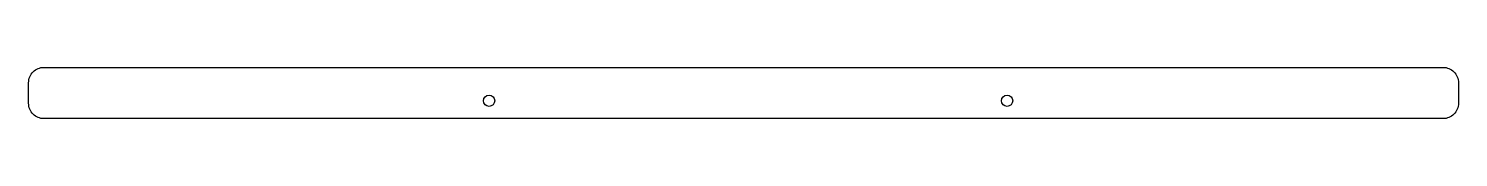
# Model space of a CAD drawing. Header units: millimetres. Extents: x 20 to 299, y -110 to -100.
import ezdxf

# ---------------------------------------------------------------- set-up
doc = ezdxf.new("R2010")
doc.units = ezdxf.units.MM
doc.layers.get('0').update_dxf_attribs({"linetype": 'CONTINUOUS'})

msp = doc.modelspace()

# ---------------------------------------------------------------- linework, layer by layer
msp.add_lwpolyline([(20.1, -102.62, -0.414214), (23.1, -99.62), (295.9, -99.62, -0.414214), (298.9, -102.62), (298.9, -106.62, -0.414214), (295.9, -109.62), (23.1, -109.62, -0.414214), (20.1, -106.62)], format="xyb", close=True)
for centre in [(109.89, -106.12), (210.89, -106.12)]:
    msp.add_circle(centre, 1.1)

doc.saveas('drawing.dxf')
